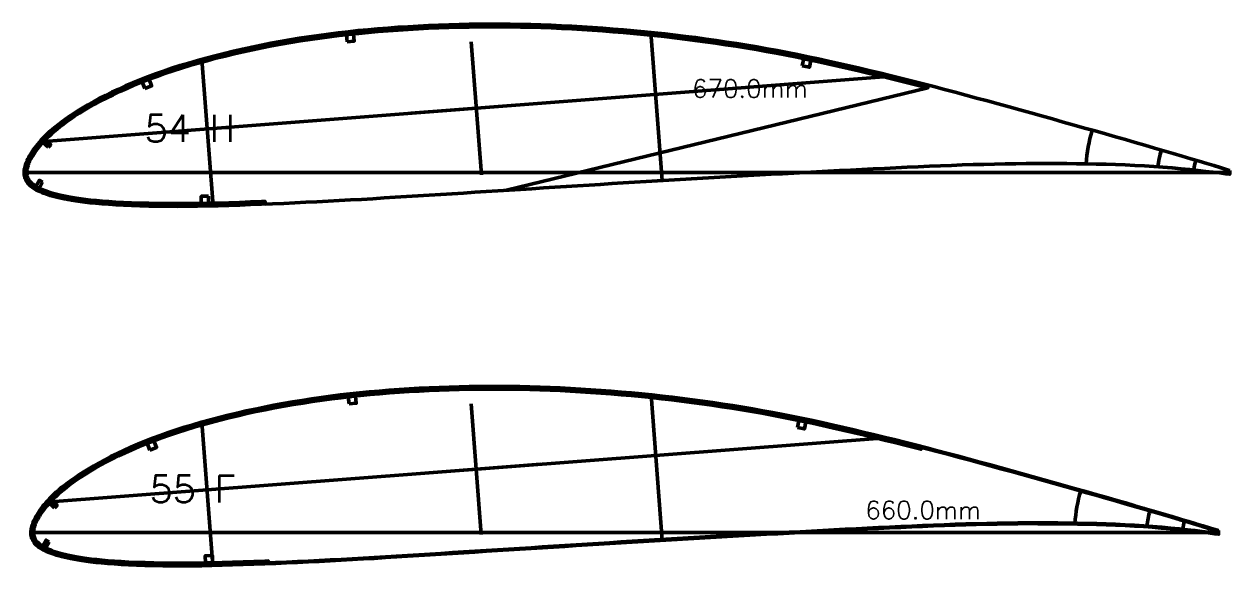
# Model space of a CAD drawing. Header units: metres. Extents: x -405 to 675, y -15418 to 133.
# Drawn here: x -251 to 419, y -10819 to -10518 of the extents above; entities that cross this region are included whole.
import ezdxf
from ezdxf.enums import TextEntityAlignment as Align

# ---------------------------------------------------------------- set-up
doc = ezdxf.new("R2010")
doc.units = ezdxf.units.M
for name, color, linetype, lineweight in [('FoilLayer', 7, 'Continuous', 50), ('RefFoilLayer', 7, 'Continuous', 50), ('StringerLayer', 7, 'Continuous', 50), ('SubLayer', 7, 'Continuous', 50), ('TextLayer', 7, 'Continuous', 50)]:
    doc.layers.add(name, color=color, linetype=linetype, lineweight=lineweight)
doc.styles.add('MSゴシック', font='romans')

msp = doc.modelspace()

# ---------------------------------------------------------------- linework, layer by layer
at = {"layer": 'FoilLayer'}
msp.add_line((250.87, -10553.05), (16.75, -10609.95), dxfattribs=at)
for points in [[(418.75, -10598.99), (416.7, -10598.34), (413.4, -10597.34), (409.84, -10596.24), (405.94, -10595.06), (401.7, -10593.81), (397.13, -10592.46), (392.3, -10591.02), (387.25, -10589.52), (382.04, -10587.98), (376.79, -10586.45), (371.5, -10584.94), (366.13, -10583.37), (360.7, -10581.78), (355.18, -10580.2), (349.57, -10578.6), (343.87, -10576.99), (338.05, -10575.36), (332.15, -10573.69), (326.17, -10572.02), (320.16, -10570.33), (314.12, -10568.64), (308.09, -10566.96), (302.05, -10565.28), (296.02, -10563.61), (289.99, -10561.95), (283.98, -10560.31), (277.99, -10558.68), (272.02, -10557.07), (266.06, -10555.48), (260.12, -10553.91), (254.18, -10552.36), (251.25, -10551.6), (250.87, -10553.05), (247.9, -10552.29), (242, -10550.78), (236.12, -10549.31), (230.24, -10547.85), (224.36, -10546.42), (218.48, -10545.01), (212.62, -10543.62), (206.8, -10542.26), (201.03, -10540.94), (195.29, -10539.65), (189.58, -10538.41), (183.9, -10537.21), (178.22, -10536.05), (172.56, -10534.93), (166.9, -10533.85), (161.26, -10532.81), (155.62, -10531.81), (149.98, -10530.85), (144.33, -10529.93), (138.68, -10529.05), (133.02, -10528.21), (127.35, -10527.41), (121.67, -10526.64), (115.99, -10525.91), (110.3, -10525.22), (104.6, -10524.57), (98.88, -10523.96), (93.15, -10523.38), (87.41, -10522.83), (81.67, -10522.32), (75.93, -10521.84), (70.19, -10521.4), (64.46, -10521), (58.73, -10520.63), (53.02, -10520.3), (47.3, -10520.02), (41.6, -10519.77), (35.9, -10519.56), (30.21, -10519.39), (24.52, -10519.27), (18.83, -10519.18), (13.15, -10519.13), (7.47, -10519.13), (1.79, -10519.17), (-3.89, -10519.24), (-9.56, -10519.36), (-15.23, -10519.51), (-20.89, -10519.71), (-26.53, -10519.95), (-32.17, -10520.23), (-37.79, -10520.55), (-43.39, -10520.9), (-48.97, -10521.3), (-54.51, -10521.74), (-60.01, -10522.22), (-65.47, -10522.75), (-70.91, -10523.34), (-76.34, -10523.97), (-81.77, -10524.66), (-87.17, -10525.39), (-92.56, -10526.17), (-97.93, -10527), (-103.27, -10527.88), (-108.58, -10528.8), (-113.85, -10529.77), (-119.09, -10530.79), (-124.29, -10531.86), (-129.45, -10532.97), (-134.55, -10534.14), (-139.61, -10535.35), (-144.63, -10536.62), (-149.6, -10537.94), (-154.52, -10539.3), (-159.33, -10540.68), (-164.04, -10542.11), (-168.65, -10543.57), (-173.17, -10545.09), (-177.58, -10546.65), (-181.9, -10548.26), (-186.12, -10549.91), (-190.23, -10551.6), (-194.21, -10553.32), (-198.07, -10555.06), (-201.79, -10556.82), (-205.37, -10558.58), (-208.77, -10560.33), (-211.99, -10562.06), (-215.02, -10563.75), (-217.85, -10565.42), (-220.51, -10567.06), (-222.99, -10568.65), (-225.29, -10570.2), (-227.43, -10571.7), (-229.41, -10573.15), (-231.23, -10574.55), (-232.92, -10575.89), (-234.47, -10577.19), (-235.89, -10578.46), (-237.22, -10579.68), (-238.44, -10580.86), (-239.56, -10582), (-240.61, -10583.1), (-241.57, -10584.16), (-242.45, -10585.19), (-243.27, -10586.18), (-244.02, -10587.15), (-244.72, -10588.09), (-245.36, -10589), (-245.94, -10589.88), (-246.48, -10590.74), (-246.98, -10591.59), (-247.43, -10592.41), (-247.84, -10593.18), (-248.2, -10593.93), (-248.52, -10594.7), (-248.81, -10595.45), (-249.07, -10596.15), (-249.27, -10596.81), (-249.43, -10597.49), (-249.56, -10598.16), (-249.66, -10598.8), (-249.72, -10599.42), (-249.75, -10600.04), (-249.75, -10600.6), (-249.71, -10601.16), (-249.62, -10601.71), (-249.48, -10602.28), (-249.29, -10602.84), (-249.05, -10603.41), (-248.76, -10603.96), (-248.42, -10604.5), (-248.02, -10605.03), (-247.56, -10605.56), (-247.04, -10606.07), (-246.47, -10606.58), (-245.85, -10607.07), (-245.18, -10607.54), (-244.46, -10608), (-243.67, -10608.44), (-242.83, -10608.87), (-241.92, -10609.29), (-240.94, -10609.7), (-239.89, -10610.1), (-238.77, -10610.5), (-237.58, -10610.9), (-236.32, -10611.3), (-234.97, -10611.69), (-233.53, -10612.08), (-231.99, -10612.46), (-230.32, -10612.84), (-228.53, -10613.21), (-226.59, -10613.58), (-224.51, -10613.96), (-222.25, -10614.33), (-219.82, -10614.69), (-217.18, -10615.04), (-214.31, -10615.36), (-211.2, -10615.67), (-207.81, -10615.96), (-204.15, -10616.23), (-200.22, -10616.49), (-196.02, -10616.71), (-191.56, -10616.9), (-186.83, -10617.05), (-181.87, -10617.17), (-176.71, -10617.26), (-171.4, -10617.32), (-166, -10617.35), (-160.5, -10617.33), (-154.91, -10617.26), (-149.2, -10617.14), (-143.38, -10617), (-137.49, -10616.83), (-131.51, -10616.63), (-125.47, -10616.41), (-119.36, -10616.18), (-117.31, -10616.1), (-117.25, -10617.6), (-113.16, -10617.43), (-107.02, -10617.18), (-100.89, -10616.91), (-94.74, -10616.62), (-88.56, -10616.31), (-82.35, -10615.98), (-76.13, -10615.65), (-69.92, -10615.32), (-63.72, -10614.96), (-57.51, -10614.59), (-51.26, -10614.21), (-44.99, -10613.81), (-38.71, -10613.42), (-32.41, -10613.04), (-26.1, -10612.64), (-19.78, -10612.24), (-13.45, -10611.84), (-7.11, -10611.44), (-0.77, -10611.04), (5.58, -10610.64), (11.92, -10610.25), (18.26, -10609.85), (24.6, -10609.45), (30.94, -10609.05), (37.28, -10608.64), (43.62, -10608.24), (49.97, -10607.85), (56.31, -10607.45), (62.65, -10607.05), (68.99, -10606.64), (75.33, -10606.24), (81.66, -10605.83), (87.98, -10605.43), (94.31, -10605.04), (100.62, -10604.65), (106.94, -10604.27), (113.25, -10603.89), (119.56, -10603.51), (125.85, -10603.15), (132.16, -10602.8), (138.47, -10602.45), (144.8, -10602.11), (151.13, -10601.76), (157.47, -10601.41), (163.8, -10601.05), (170.13, -10600.71), (176.45, -10600.36), (182.78, -10600.03), (189.11, -10599.69), (195.43, -10599.35), (201.74, -10599.01), (208.03, -10598.68), (214.31, -10598.36), (220.59, -10598.05), (226.88, -10597.75), (233.16, -10597.44), (239.41, -10597.14), (245.62, -10596.86), (251.78, -10596.59), (257.92, -10596.34), (264.03, -10596.1), (270.08, -10595.88), (276.08, -10595.68), (282.04, -10595.53), (287.99, -10595.4), (293.91, -10595.29), (299.79, -10595.17), (305.55, -10595.07), (311.2, -10595.03), (316.84, -10595.06), (322.48, -10595.08), (328.06, -10595.1), (333.57, -10595.16), (339.05, -10595.29), (344.53, -10595.41), (349.94, -10595.51), (355.27, -10595.64), (360.59, -10595.87), (365.94, -10596.14), (371.26, -10596.41), (376.45, -10596.7), (381.53, -10597.09), (386.59, -10597.54), (391.56, -10598), (396.36, -10598.46), (400.93, -10598.93), (405.25, -10599.41), (409.31, -10599.86), (413.08, -10600.3), (416.55, -10600.72), (418.7, -10601)], [(412.36, -10799.44), (410.35, -10798.79), (407.1, -10797.81), (403.59, -10796.73), (399.76, -10795.57), (395.58, -10794.33), (391.08, -10793), (386.32, -10791.58), (381.34, -10790.11), (376.21, -10788.59), (371.04, -10787.08), (365.83, -10785.6), (360.54, -10784.05), (355.2, -10782.48), (349.76, -10780.92), (344.23, -10779.35), (338.61, -10777.77), (332.89, -10776.16), (327.07, -10774.52), (321.18, -10772.87), (315.26, -10771.21), (309.32, -10769.54), (303.37, -10767.88), (297.42, -10766.23), (291.48, -10764.59), (285.55, -10762.96), (279.62, -10761.33), (273.72, -10759.73), (267.84, -10758.14), (261.98, -10756.58), (256.12, -10755.03), (250.28, -10753.51), (247.39, -10752.76), (247.12, -10753.78), (244.19, -10753.02), (238.39, -10751.54), (232.59, -10750.08), (226.79, -10748.65), (221, -10747.24), (215.21, -10745.85), (209.44, -10744.49), (203.71, -10743.14), (198.02, -10741.84), (192.37, -10740.58), (186.75, -10739.35), (181.15, -10738.17), (175.56, -10737.03), (169.98, -10735.92), (164.41, -10734.86), (158.85, -10733.83), (153.29, -10732.85), (147.74, -10731.91), (142.18, -10731), (136.61, -10730.14), (131.03, -10729.31), (125.44, -10728.51), (119.85, -10727.76), (114.26, -10727.04), (108.65, -10726.36), (103.04, -10725.72), (97.4, -10725.11), (91.76, -10724.54), (86.1, -10724), (80.45, -10723.5), (74.79, -10723.03), (69.14, -10722.6), (63.49, -10722.2), (57.85, -10721.84), (52.22, -10721.52), (46.6, -10721.23), (40.98, -10720.99), (35.36, -10720.78), (29.75, -10720.62), (24.15, -10720.49), (18.55, -10720.41), (12.95, -10720.36), (7.36, -10720.36), (1.77, -10720.39), (-3.83, -10720.47), (-9.42, -10720.58), (-15, -10720.74), (-20.57, -10720.93), (-26.13, -10721.16), (-31.69, -10721.44), (-37.22, -10721.75), (-42.75, -10722.11), (-48.24, -10722.5), (-53.69, -10722.93), (-59.11, -10723.4), (-64.49, -10723.93), (-69.85, -10724.5), (-75.2, -10725.13), (-80.54, -10725.81), (-85.87, -10726.53), (-91.17, -10727.3), (-96.46, -10728.11), (-101.72, -10728.98), (-106.95, -10729.89), (-112.15, -10730.84), (-117.31, -10731.85), (-122.43, -10732.9), (-127.51, -10733.99), (-132.54, -10735.14), (-137.52, -10736.34), (-142.46, -10737.59), (-147.37, -10738.89), (-152.2, -10740.22), (-156.95, -10741.59), (-161.59, -10742.99), (-166.13, -10744.44), (-170.57, -10745.93), (-174.92, -10747.47), (-179.18, -10749.06), (-183.33, -10750.68), (-187.38, -10752.34), (-191.31, -10754.04), (-195.11, -10755.75), (-198.77, -10757.49), (-202.29, -10759.22), (-205.64, -10760.94), (-208.81, -10762.64), (-211.79, -10764.31), (-214.59, -10765.96), (-217.21, -10767.57), (-219.64, -10769.14), (-221.91, -10770.67), (-224.02, -10772.14), (-225.97, -10773.57), (-227.77, -10774.94), (-229.42, -10776.27), (-230.95, -10777.55), (-232.36, -10778.79), (-233.66, -10780), (-234.86, -10781.16), (-235.97, -10782.28), (-237, -10783.36), (-237.95, -10784.41), (-238.82, -10785.42), (-239.62, -10786.4), (-240.36, -10787.35), (-241.05, -10788.28), (-241.68, -10789.18), (-242.25, -10790.04), (-242.78, -10790.89), (-243.27, -10791.73), (-243.72, -10792.53), (-244.12, -10793.29), (-244.47, -10794.03), (-244.79, -10794.79), (-245.08, -10795.53), (-245.33, -10796.21), (-245.53, -10796.86), (-245.69, -10797.53), (-245.81, -10798.19), (-245.91, -10798.82), (-245.97, -10799.43), (-246, -10800.04), (-246, -10800.59), (-245.96, -10801.14), (-245.87, -10801.68), (-245.74, -10802.24), (-245.55, -10802.79), (-245.31, -10803.35), (-245.03, -10803.89), (-244.69, -10804.42), (-244.3, -10804.94), (-243.85, -10805.46), (-243.34, -10805.97), (-242.78, -10806.46), (-242.17, -10806.94), (-241.51, -10807.41), (-240.8, -10807.86), (-240.03, -10808.3), (-239.19, -10808.72), (-238.3, -10809.13), (-237.33, -10809.53), (-236.3, -10809.93), (-235.2, -10810.32), (-234.03, -10810.72), (-232.78, -10811.11), (-231.46, -10811.5), (-230.04, -10811.88), (-228.52, -10812.25), (-226.88, -10812.62), (-225.11, -10812.99), (-223.21, -10813.36), (-221.15, -10813.73), (-218.93, -10814.09), (-216.53, -10814.45), (-213.93, -10814.79), (-211.11, -10815.11), (-208.04, -10815.41), (-204.71, -10815.7), (-201.1, -10815.97), (-197.23, -10816.22), (-193.09, -10816.44), (-188.7, -10816.62), (-184.04, -10816.77), (-179.15, -10816.89), (-174.07, -10816.98), (-168.85, -10817.04), (-163.52, -10817.07), (-158.11, -10817.05), (-152.6, -10816.98), (-146.97, -10816.87), (-141.24, -10816.72), (-135.44, -10816.56), (-129.55, -10816.36), (-123.59, -10816.14), (-117.58, -10815.91), (-115.56, -10815.83), (-115.52, -10816.88), (-111.49, -10816.72), (-105.44, -10816.48), (-99.4, -10816.21), (-93.34, -10815.92), (-87.26, -10815.61), (-81.15, -10815.3), (-75.02, -10814.97), (-68.9, -10814.64), (-62.8, -10814.29), (-56.68, -10813.93), (-50.53, -10813.55), (-44.35, -10813.16), (-38.16, -10812.77), (-31.95, -10812.39), (-25.74, -10812.01), (-19.52, -10811.61), (-13.28, -10811.22), (-7.03, -10810.82), (-0.78, -10810.43), (5.47, -10810.04), (11.72, -10809.65), (17.96, -10809.26), (24.2, -10808.86), (30.45, -10808.46), (36.7, -10808.06), (42.94, -10807.67), (49.19, -10807.28), (55.44, -10806.89), (61.68, -10806.49), (67.93, -10806.1), (74.17, -10805.69), (80.41, -10805.29), (86.64, -10804.9), (92.87, -10804.51), (99.1, -10804.13), (105.32, -10803.75), (111.54, -10803.38), (117.75, -10803.01), (123.95, -10802.65), (130.16, -10802.31), (136.38, -10801.96), (142.61, -10801.63), (148.85, -10801.28), (155.09, -10800.94), (161.33, -10800.59), (167.56, -10800.25), (173.8, -10799.91), (180.03, -10799.58), (186.26, -10799.24), (192.49, -10798.91), (198.7, -10798.57), (204.9, -10798.25), (211.09, -10797.93), (217.28, -10797.63), (223.47, -10797.33), (229.66, -10797.03), (235.82, -10796.74), (241.93, -10796.45), (248, -10796.19), (254.05, -10795.94), (260.07, -10795.71), (266.04, -10795.49), (271.94, -10795.3), (277.82, -10795.14), (283.68, -10795.02), (289.52, -10794.91), (295.31, -10794.79), (300.99, -10794.69), (306.56, -10794.65), (312.12, -10794.68), (317.67, -10794.71), (323.17, -10794.72), (328.6, -10794.78), (334, -10794.91), (339.39, -10795.03), (344.73, -10795.12), (349.99, -10795.26), (355.23, -10795.48), (360.5, -10795.75), (365.75, -10796.02), (370.86, -10796.3), (375.87, -10796.69), (380.86, -10797.13), (385.75, -10797.59), (390.49, -10798.04), (394.99, -10798.5), (399.25, -10798.98), (403.25, -10799.42), (406.97, -10799.85), (410.4, -10800.26), (412.51, -10800.54)]]:
    msp.add_lwpolyline(points, close=True, dxfattribs=at)
at = {"layer": 'RefFoilLayer'}
for points in [[(418.75, -10598.99), (416.7, -10598.34), (413.4, -10597.34), (409.84, -10596.24), (405.94, -10595.06), (401.7, -10593.81), (397.13, -10592.46), (392.3, -10591.02), (387.25, -10589.52), (382.04, -10587.98), (376.79, -10586.45), (371.5, -10584.94), (366.13, -10583.37), (360.7, -10581.78), (355.18, -10580.2), (349.57, -10578.6), (343.87, -10576.99), (338.05, -10575.36), (332.15, -10573.69), (326.17, -10572.02), (320.16, -10570.33), (314.12, -10568.64), (308.09, -10566.96), (302.05, -10565.28), (296.02, -10563.61), (289.99, -10561.95), (283.98, -10560.31), (277.99, -10558.68), (272.02, -10557.07), (266.06, -10555.48), (260.12, -10553.91), (254.18, -10552.36), (248.27, -10550.83), (242.37, -10549.33), (236.48, -10547.85), (230.59, -10546.4), (224.71, -10544.96), (218.83, -10543.55), (212.96, -10542.16), (207.14, -10540.8), (201.36, -10539.47), (195.61, -10538.19), (189.89, -10536.94), (184.2, -10535.74), (178.51, -10534.58), (172.84, -10533.46), (167.17, -10532.37), (161.52, -10531.33), (155.87, -10530.33), (150.22, -10529.37), (144.57, -10528.45), (138.9, -10527.57), (133.23, -10526.73), (127.55, -10525.92), (121.86, -10525.15), (116.17, -10524.42), (110.47, -10523.73), (104.76, -10523.08), (99.03, -10522.46), (93.29, -10521.88), (87.54, -10521.34), (81.79, -10520.82), (76.04, -10520.34), (70.29, -10519.9), (64.55, -10519.5), (58.82, -10519.13), (53.09, -10518.81), (47.37, -10518.52), (41.65, -10518.27), (35.94, -10518.06), (30.24, -10517.89), (24.54, -10517.77), (18.84, -10517.68), (13.15, -10517.63), (7.46, -10517.63), (1.77, -10517.67), (-3.92, -10517.74), (-9.6, -10517.86), (-15.28, -10518.01), (-20.95, -10518.21), (-26.61, -10518.45), (-32.25, -10518.73), (-37.89, -10519.05), (-43.5, -10519.41), (-49.09, -10519.81), (-54.64, -10520.24), (-60.15, -10520.73), (-65.63, -10521.26), (-71.09, -10521.85), (-76.53, -10522.49), (-81.97, -10523.17), (-87.39, -10523.91), (-92.79, -10524.69), (-98.17, -10525.52), (-103.52, -10526.4), (-108.85, -10527.33), (-114.14, -10528.3), (-119.39, -10529.32), (-124.61, -10530.39), (-129.78, -10531.51), (-134.9, -10532.68), (-139.98, -10533.9), (-145.01, -10535.17), (-150, -10536.5), (-154.93, -10537.85), (-159.77, -10539.25), (-164.5, -10540.68), (-169.13, -10542.15), (-173.67, -10543.68), (-178.11, -10545.25), (-182.45, -10546.87), (-186.69, -10548.53), (-190.82, -10550.22), (-194.83, -10551.95), (-198.71, -10553.71), (-202.46, -10555.48), (-206.05, -10557.25), (-209.48, -10559.01), (-212.72, -10560.75), (-215.78, -10562.46), (-218.64, -10564.14), (-221.32, -10565.79), (-223.82, -10567.41), (-226.15, -10568.97), (-228.31, -10570.49), (-230.32, -10571.96), (-232.17, -10573.38), (-233.88, -10574.74), (-235.46, -10576.07), (-236.91, -10577.35), (-238.26, -10578.6), (-239.5, -10579.8), (-240.65, -10580.96), (-241.72, -10582.09), (-242.7, -10583.18), (-243.61, -10584.23), (-244.45, -10585.26), (-245.23, -10586.26), (-245.95, -10587.23), (-246.61, -10588.17), (-247.22, -10589.09), (-247.77, -10589.98), (-248.29, -10590.86), (-248.76, -10591.71), (-249.2, -10592.54), (-249.58, -10593.35), (-249.92, -10594.16), (-250.22, -10594.94), (-250.5, -10595.71), (-250.73, -10596.46), (-250.91, -10597.21), (-251.05, -10597.94), (-251.15, -10598.65), (-251.22, -10599.36), (-251.25, -10600.04), (-251.24, -10600.72), (-251.19, -10601.4), (-251.07, -10602.09), (-250.9, -10602.77), (-250.66, -10603.45), (-250.37, -10604.11), (-250.02, -10604.77), (-249.61, -10605.41), (-249.14, -10606.03), (-248.62, -10606.62), (-248.03, -10607.2), (-247.4, -10607.76), (-246.72, -10608.29), (-245.98, -10608.81), (-245.19, -10609.31), (-244.35, -10609.78), (-243.45, -10610.24), (-242.49, -10610.67), (-241.48, -10611.1), (-240.4, -10611.51), (-239.25, -10611.92), (-238.03, -10612.33), (-236.74, -10612.74), (-235.36, -10613.14), (-233.89, -10613.54), (-232.32, -10613.93), (-230.63, -10614.31), (-228.81, -10614.68), (-226.86, -10615.06), (-224.75, -10615.44), (-222.47, -10615.81), (-220.01, -10616.18), (-217.35, -10616.53), (-214.46, -10616.86), (-211.32, -10617.16), (-207.92, -10617.45), (-204.25, -10617.73), (-200.3, -10617.99), (-196.08, -10618.21), (-191.6, -10618.4), (-186.87, -10618.55), (-181.9, -10618.67), (-176.73, -10618.76), (-171.41, -10618.82), (-165.99, -10618.85), (-160.49, -10618.83), (-154.88, -10618.76), (-149.16, -10618.64), (-143.34, -10618.5), (-137.44, -10618.33), (-131.46, -10618.13), (-125.41, -10617.91), (-119.3, -10617.68), (-113.16, -10617.43), (-107.02, -10617.18), (-100.89, -10616.91), (-94.74, -10616.62), (-88.56, -10616.31), (-82.35, -10615.98), (-76.13, -10615.65), (-69.92, -10615.32), (-63.72, -10614.96), (-57.51, -10614.59), (-51.26, -10614.21), (-44.99, -10613.81), (-38.71, -10613.42), (-32.41, -10613.04), (-26.1, -10612.64), (-19.78, -10612.24), (-13.45, -10611.84), (-7.11, -10611.44), (-0.77, -10611.04), (5.58, -10610.64), (11.92, -10610.25), (18.26, -10609.85), (24.6, -10609.45), (30.94, -10609.05), (37.28, -10608.64), (43.62, -10608.24), (49.97, -10607.85), (56.31, -10607.45), (62.65, -10607.05), (68.99, -10606.64), (75.33, -10606.24), (81.66, -10605.83), (87.98, -10605.43), (94.31, -10605.04), (100.62, -10604.65), (106.94, -10604.27), (113.25, -10603.89), (119.56, -10603.51), (125.85, -10603.15), (132.16, -10602.8), (138.47, -10602.45), (144.8, -10602.11), (151.13, -10601.76), (157.47, -10601.41), (163.8, -10601.05), (170.13, -10600.71), (176.45, -10600.36), (182.78, -10600.03), (189.11, -10599.69), (195.43, -10599.35), (201.74, -10599.01), (208.03, -10598.68), (214.31, -10598.36), (220.59, -10598.05), (226.88, -10597.75), (233.16, -10597.44), (239.41, -10597.14), (245.62, -10596.86), (251.78, -10596.59), (257.92, -10596.34), (264.03, -10596.1), (270.08, -10595.88), (276.08, -10595.68), (282.04, -10595.53), (287.99, -10595.4), (293.91, -10595.29), (299.79, -10595.17), (305.55, -10595.07), (311.2, -10595.03), (316.84, -10595.06), (322.48, -10595.08), (328.06, -10595.1), (333.57, -10595.16), (339.05, -10595.29), (344.53, -10595.41), (349.94, -10595.51), (355.27, -10595.64), (360.59, -10595.87), (365.94, -10596.14), (371.26, -10596.41), (376.45, -10596.7), (381.53, -10597.09), (386.59, -10597.54), (391.56, -10598), (396.36, -10598.46), (400.93, -10598.93), (405.25, -10599.41), (409.31, -10599.86), (413.08, -10600.3), (416.55, -10600.72), (418.7, -10601)], [(412.5, -10799.01), (410.48, -10798.36), (407.23, -10797.38), (403.72, -10796.3), (399.88, -10795.14), (395.7, -10793.9), (391.21, -10792.57), (386.45, -10791.15), (381.47, -10789.68), (376.34, -10788.16), (371.17, -10786.65), (365.96, -10785.17), (360.67, -10783.62), (355.32, -10782.05), (349.88, -10780.49), (344.35, -10778.91), (338.73, -10777.34), (333.01, -10775.72), (327.19, -10774.09), (321.31, -10772.44), (315.38, -10770.78), (309.44, -10769.11), (303.49, -10767.45), (297.54, -10765.8), (291.6, -10764.15), (285.67, -10762.52), (279.74, -10760.9), (273.84, -10759.29), (267.96, -10757.71), (262.09, -10756.14), (256.23, -10754.6), (250.39, -10753.07), (244.56, -10751.57), (238.75, -10750.08), (232.95, -10748.63), (227.15, -10747.2), (221.35, -10745.79), (215.56, -10744.4), (209.78, -10743.03), (204.05, -10741.68), (198.35, -10740.38), (192.69, -10739.11), (187.06, -10737.89), (181.45, -10736.7), (175.85, -10735.56), (170.26, -10734.45), (164.68, -10733.38), (159.11, -10732.36), (153.55, -10731.37), (147.98, -10730.43), (142.41, -10729.52), (136.83, -10728.65), (131.24, -10727.82), (125.64, -10727.03), (120.04, -10726.27), (114.44, -10725.55), (108.82, -10724.87), (103.2, -10724.23), (97.55, -10723.62), (91.9, -10723.05), (86.24, -10722.51), (80.57, -10722), (74.91, -10721.53), (69.24, -10721.1), (63.59, -10720.7), (57.94, -10720.34), (52.3, -10720.02), (46.66, -10719.73), (41.03, -10719.49), (35.41, -10719.28), (29.79, -10719.12), (24.17, -10718.99), (18.56, -10718.91), (12.96, -10718.86), (7.35, -10718.86), (1.74, -10718.89), (-3.86, -10718.97), (-9.46, -10719.08), (-15.05, -10719.24), (-20.64, -10719.43), (-26.21, -10719.67), (-31.77, -10719.94), (-37.32, -10720.26), (-42.85, -10720.61), (-48.36, -10721), (-53.83, -10721.43), (-59.26, -10721.91), (-64.65, -10722.43), (-70.03, -10723.01), (-75.39, -10723.64), (-80.75, -10724.32), (-86.08, -10725.04), (-91.4, -10725.81), (-96.7, -10726.63), (-101.98, -10727.5), (-107.22, -10728.41), (-112.44, -10729.37), (-117.61, -10730.38), (-122.75, -10731.43), (-127.84, -10732.53), (-132.89, -10733.68), (-137.89, -10734.88), (-142.85, -10736.14), (-147.76, -10737.44), (-152.62, -10738.78), (-157.38, -10740.15), (-162.04, -10741.56), (-166.61, -10743.01), (-171.07, -10744.52), (-175.45, -10746.06), (-179.72, -10747.66), (-183.9, -10749.3), (-187.97, -10750.97), (-191.92, -10752.67), (-195.75, -10754.4), (-199.44, -10756.14), (-202.98, -10757.89), (-206.35, -10759.62), (-209.54, -10761.33), (-212.55, -10763.02), (-215.38, -10764.68), (-218.02, -10766.31), (-220.48, -10767.89), (-222.78, -10769.44), (-224.91, -10770.93), (-226.88, -10772.38), (-228.7, -10773.77), (-230.39, -10775.12), (-231.94, -10776.43), (-233.38, -10777.69), (-234.7, -10778.92), (-235.93, -10780.1), (-237.06, -10781.25), (-238.11, -10782.36), (-239.08, -10783.43), (-239.98, -10784.47), (-240.81, -10785.48), (-241.57, -10786.46), (-242.28, -10787.42), (-242.93, -10788.35), (-243.53, -10789.25), (-244.08, -10790.13), (-244.58, -10791), (-245.05, -10791.83), (-245.48, -10792.65), (-245.86, -10793.45), (-246.19, -10794.25), (-246.49, -10795.02), (-246.76, -10795.77), (-246.99, -10796.52), (-247.16, -10797.25), (-247.3, -10797.97), (-247.4, -10798.67), (-247.47, -10799.36), (-247.5, -10800.04), (-247.49, -10800.71), (-247.44, -10801.38), (-247.33, -10802.06), (-247.15, -10802.73), (-246.92, -10803.39), (-246.64, -10804.05), (-246.29, -10804.7), (-245.89, -10805.33), (-245.43, -10805.94), (-244.91, -10806.53), (-244.33, -10807.09), (-243.71, -10807.64), (-243.04, -10808.17), (-242.31, -10808.68), (-241.53, -10809.17), (-240.7, -10809.64), (-239.82, -10810.08), (-238.87, -10810.51), (-237.87, -10810.93), (-236.81, -10811.34), (-235.68, -10811.75), (-234.48, -10812.15), (-233.21, -10812.55), (-231.85, -10812.94), (-230.4, -10813.34), (-228.85, -10813.72), (-227.19, -10814.09), (-225.4, -10814.46), (-223.47, -10814.84), (-221.39, -10815.21), (-219.15, -10815.58), (-216.73, -10815.94), (-214.1, -10816.28), (-211.26, -10816.61), (-208.17, -10816.91), (-204.82, -10817.19), (-201.2, -10817.47), (-197.31, -10817.72), (-193.16, -10817.94), (-188.74, -10818.12), (-184.08, -10818.27), (-179.18, -10818.39), (-174.09, -10818.48), (-168.85, -10818.54), (-163.51, -10818.57), (-158.09, -10818.55), (-152.57, -10818.48), (-146.94, -10818.37), (-141.2, -10818.22), (-135.39, -10818.06), (-129.5, -10817.86), (-123.54, -10817.64), (-117.52, -10817.41), (-111.47, -10817.17), (-105.43, -10816.93), (-99.38, -10816.66), (-93.32, -10816.37), (-87.23, -10816.06), (-81.12, -10815.75), (-75, -10815.42), (-68.88, -10815.09), (-62.77, -10814.74), (-56.65, -10814.38), (-50.5, -10813.99), (-44.32, -10813.61), (-38.13, -10813.22), (-31.93, -10812.84), (-25.71, -10812.46), (-19.49, -10812.06), (-13.25, -10811.66), (-7, -10811.27), (-0.75, -10810.88), (5.5, -10810.49), (11.74, -10810.1), (17.99, -10809.71), (24.23, -10809.31), (30.48, -10808.91), (36.72, -10808.51), (42.97, -10808.12), (49.22, -10807.73), (55.47, -10807.34), (61.71, -10806.94), (67.96, -10806.54), (74.2, -10806.14), (80.44, -10805.74), (86.67, -10805.35), (92.9, -10804.96), (99.12, -10804.58), (105.35, -10804.2), (111.56, -10803.83), (117.77, -10803.46), (123.98, -10803.1), (130.18, -10802.76), (136.4, -10802.41), (142.64, -10802.07), (148.88, -10801.73), (155.12, -10801.39), (161.35, -10801.04), (167.59, -10800.7), (173.82, -10800.36), (180.05, -10800.03), (186.29, -10799.69), (192.51, -10799.36), (198.72, -10799.02), (204.92, -10798.7), (211.11, -10798.38), (217.3, -10798.08), (223.49, -10797.78), (229.68, -10797.48), (235.84, -10797.19), (241.95, -10796.9), (248.02, -10796.64), (254.07, -10796.39), (260.09, -10796.16), (266.05, -10795.94), (271.95, -10795.75), (277.83, -10795.59), (283.69, -10795.47), (289.53, -10795.36), (295.32, -10795.24), (300.99, -10795.14), (306.56, -10795.1), (312.11, -10795.13), (317.67, -10795.16), (323.17, -10795.17), (328.59, -10795.23), (333.99, -10795.36), (339.39, -10795.48), (344.72, -10795.57), (349.97, -10795.71), (355.21, -10795.93), (360.48, -10796.2), (365.72, -10796.47), (370.83, -10796.75), (375.84, -10797.14), (380.82, -10797.58), (385.71, -10798.03), (390.44, -10798.48), (394.94, -10798.95), (399.2, -10799.42), (403.2, -10799.86), (406.92, -10800.3), (410.34, -10800.71), (412.45, -10800.99)]]:
    msp.add_lwpolyline(points, close=True, dxfattribs=at)
at = {"layer": 'StringerLayer'}
for points in [[(-71.75, -10527.45), (-67.77, -10527.02), (-68.2, -10523.04), (-72.18, -10523.47), (-71.75, -10527.45)], [(181.16, -10540.72), (185.07, -10541.55), (185.9, -10537.63), (181.98, -10536.81), (181.16, -10540.72)], [(-184.11, -10553.42), (-180.38, -10551.96), (-181.84, -10548.24), (-185.57, -10549.7), (-184.11, -10553.42)], [(-237.89, -10586.05), (-236.52, -10584.6), (-239.42, -10581.85), (-240.8, -10583.3), (-237.89, -10586.05)], [(-240.98, -10605.37), (-242.72, -10604.39), (-244.69, -10607.87), (-242.94, -10608.85), (-240.98, -10605.37)], [(-148.86, -10613.14), (-152.86, -10613.22), (-152.78, -10617.22), (-148.78, -10617.14), (-148.86, -10613.14)], [(-70.7, -10728.62), (-66.72, -10728.19), (-67.15, -10724.21), (-71.13, -10724.64), (-70.7, -10728.62)], [(178.41, -10741.68), (182.32, -10742.51), (183.15, -10738.59), (179.23, -10737.77), (178.41, -10741.68)], [(-181.36, -10754.21), (-177.63, -10752.75), (-179.09, -10749.02), (-182.82, -10750.48), (-181.36, -10754.21)], [(-234.29, -10786.33), (-232.92, -10784.87), (-235.82, -10782.12), (-237.2, -10783.57), (-234.29, -10786.33)], [(-237.33, -10805.22), (-239.07, -10804.24), (-241.04, -10807.73), (-239.29, -10808.71), (-237.33, -10805.22)], [(-146.61, -10812.86), (-150.61, -10812.94), (-150.53, -10816.94), (-146.53, -10816.86), (-146.61, -10812.86)]]:
    msp.add_lwpolyline(points, dxfattribs=at)
at = {"layer": 'SubLayer'}
for p, q in [((97.06, -10522.26), (103.38, -10604.48)), ((-2.84, -10527.4), (2.84, -10601.28)), ((-152.53, -10537.19), (-146.27, -10618.57)), ((231.22, -10546.55), (-242.55, -10583)), ((-36.36, -10567.14), (36.36, -10561.54)), ((-251.25, -10600), (418.75, -10600)), ((97.12, -10723.58), (103.33, -10804.32)), ((-2.79, -10728.57), (2.79, -10801.18)), ((-152.45, -10738.74), (-146.33, -10818.35)), ((227.77, -10747.35), (-238.93, -10783.26)), ((-35.72, -10767.62), (35.72, -10762.12)), ((-247.5, -10800), (412.5, -10800))]:
    msp.add_line(p, q, dxfattribs=at)
for centre, radius, start, end in [((418.75, -10600), 80, 162.9501, 176.61944), ((418.75, -10600), 40, 161.93595, 175.5406), ((418.75, -10600), 20, 160.35795, 176.31222), ((412.5, -10800), 80, 163.29192, 176.32791), ((412.5, -10800), 40, 162.60744, 174.89685), ((412.5, -10800), 20, 161.69565, 174.98953)]:
    msp.add_arc(centre, radius, start, end, dxfattribs=at)

# ---------------------------------------------------------------- texts
at = {"layer": 'TextLayer', "style": 'MSゴシック'}
for s, p in [('670.0mm', (184.25, -10561.48)), ('660.0mm', (280.5, -10795.54))]:
    msp.add_text(s, height=10, dxfattribs=at).set_placement(p, align=Align.BOTTOM_RIGHT)
for s, p in [('54 H', (-184.25, -10583.09)), ('55 F', (-181.5, -10783.34))]:
    msp.add_text(s, height=15, dxfattribs=at).set_placement(p)

doc.saveas('drawing.dxf')
